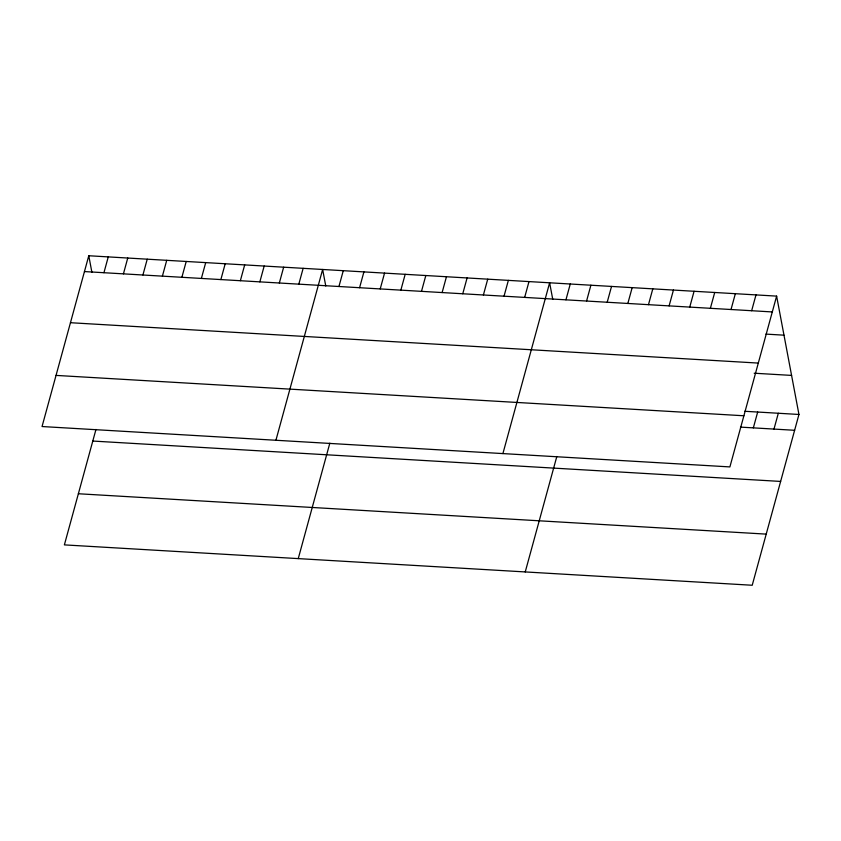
<?xml version="1.0" encoding="UTF-8"?>
<svg xmlns="http://www.w3.org/2000/svg" width="841" height="841" viewBox="0 0 841 841"><rect width="100%" height="100%" fill="white"/><g stroke="black" fill="none" stroke-linecap="round" stroke-linejoin="round"><path stroke-width="1.26" d="M88.778 255.748L42.05 426.534L729.893 466.913L776.621 296.116L88.778 255.748L91.9 272.316M103.937 272.715L108.258 256.883M123.427 273.851L127.748 258.029M95.969 429.436L64.379 544.884L752.222 585.252L798.95 414.466L776.621 296.116M142.907 274.996L147.238 259.175M162.397 276.142L166.728 260.321M181.887 277.288L186.218 261.467M201.377 278.434L205.709 262.602M220.868 279.58L225.199 263.748M240.358 280.715L244.689 264.894M259.848 281.861L264.179 266.04M279.338 283.007L283.659 267.186M298.818 284.153L303.149 268.321M275.922 440.264L322.639 269.467L325.772 286.035M338.944 286.508L343.275 270.676M359.58 287.717L363.911 271.895M298.25 558.613L329.83 443.165M380.216 288.926L384.547 273.104M400.852 290.134L405.183 274.313M421.488 291.354L425.819 275.522M442.124 292.563L446.455 276.731M462.76 293.772L467.091 277.95M483.396 294.981L487.727 279.159M504.032 296.19L508.363 280.368M524.668 297.409L528.989 281.577M502.907 453.583L549.625 282.797L552.758 299.364M565.94 299.827L570.261 284.006M586.566 301.036L590.897 285.215M525.236 571.933L556.826 456.484M607.202 302.245L611.533 286.424M627.838 303.464L632.169 287.633M648.474 304.673L652.805 288.852M669.11 305.882L673.441 290.061M689.746 307.091L694.077 291.27M710.382 308.3L714.713 292.479M731.018 309.52L735.349 293.688M751.654 310.728L755.985 294.907M753.347 427.869L757.678 412.037M773.983 429.078L778.314 413.257M84.447 271.569L772.29 311.937M765.93 334.108L783.991 335.17M70.455 322.713L758.298 363.081M754.177 373.215L791.581 375.412M744.779 411.281L798.95 414.466M56.042 375.401L743.886 415.769M740.458 427.112L794.619 430.287M92.783 441.052L780.627 481.43M78.371 493.751L766.214 534.119"/></g></svg>
